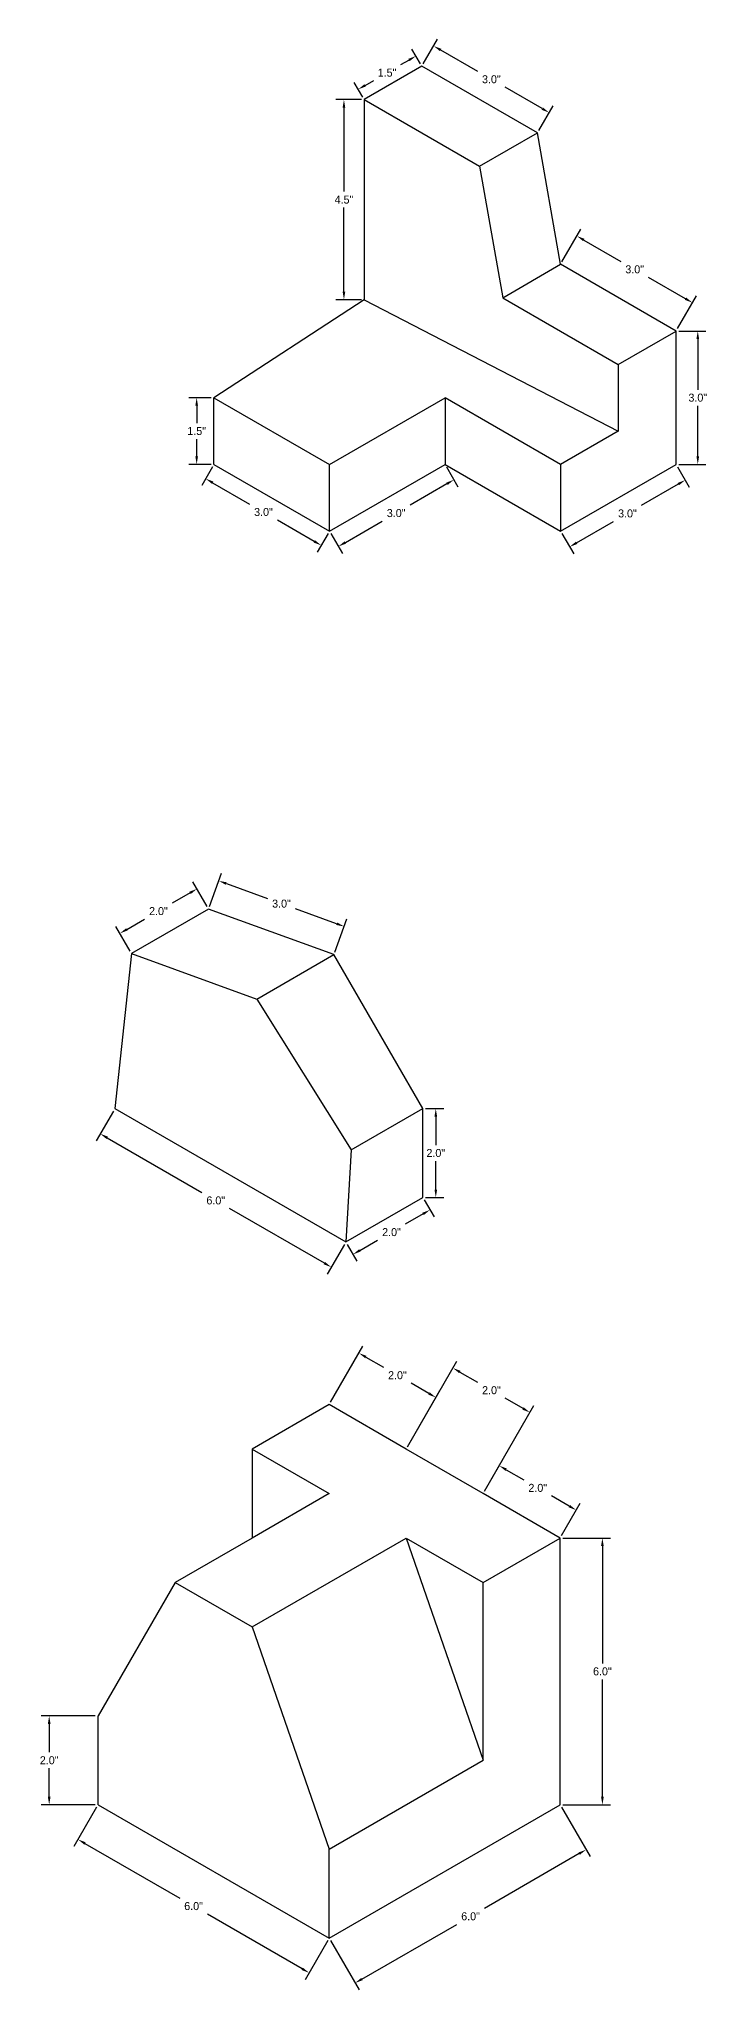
# Model space of a CAD drawing. Header units: inches. Extents: x 34 to 51, y -63 to 50.
# Drawn here: x 35.59 to 50.63, y 6.01 to 49.9 of the extents above; entities that cross this region are included whole.
import ezdxf

# ---------------------------------------------------------------- set-up
doc = ezdxf.new("R2010")
doc.units = ezdxf.units.IN
doc.header["$MEASUREMENT"] = 0
doc.dimstyles.get("Standard").update_dxf_attribs({"dimtxt": 0.18, "dimasz": 0.18, "dimexe": 0.18, "dimexo": 0.0625, "dimgap": 0.09, "dimtad": 0, "dimtih": 1, "dimtoh": 1, "dimdec": 1, "dimzin": 0, "dimdsep": 46, "dimlunit": 3, "dimtxsty": 'Standard', "dimcen": 0.09, "dimadec": 1, "dimazin": 0, "dimtfac": 1, "dimtdec": 1, "dimtofl": 0, "dimtmove": 0, "dimatfit": 3, "dimfxl": 1, "dimtolj": 1, "dimtzin": 0, "dimarcsym": 0})

# ---------------------------------------------------------------- blocks, each defined once
blk = doc.blocks.new('*D1')
at = {"color": 0, "lineweight": -2}
for p, q in [((39.423, 30.387), (39.694, 31.132)), ((39.802, 30.901), (40.727, 30.564)), ((42.282, 29.998), (41.357, 30.335)), ((42.242, 29.361), (42.513, 30.106))]:
    blk.add_line(p, q, dxfattribs=at)
at = {"color": 0}
for points in [[(39.812, 30.929), (39.791, 30.873), (39.632, 30.962)], [(42.293, 30.026), (42.272, 29.97), (42.452, 29.936)]]:
    blk.add_solid(points, dxfattribs=at)
at = {"layer": 'Defpoints', "color": 0}
for p in [(39.402, 30.329), (42.452, 29.936), (42.221, 29.303)]:
    blk.add_point(p, dxfattribs=at)
at = {"color": 0, "insert": (41.042, 30.449), "char_height": 0.18, "attachment_point": 5}
blk.add_mtext('\\A1;3.0"', dxfattribs=at)
blk = doc.blocks.new('*D2')
at = {"color": 0, "lineweight": -2}
for p, q in [((39.371, 30.383), (39.051, 30.937)), ((38.985, 30.691), (38.587, 30.461)), ((37.639, 29.383), (37.319, 29.937)), ((37.565, 29.871), (37.963, 30.101))]:
    blk.add_line(p, q, dxfattribs=at)
at = {"color": 0}
for points in [[(38.97, 30.717), (39, 30.665), (39.141, 30.781)], [(37.55, 29.897), (37.58, 29.845), (37.409, 29.781)]]:
    blk.add_solid(points, dxfattribs=at)
at = {"layer": 'Defpoints', "color": 0}
for p in [(39.141, 30.781), (39.402, 30.329), (37.67, 29.329)]:
    blk.add_point(p, dxfattribs=at)
at = {"color": 0, "insert": (38.275, 30.281), "char_height": 0.18, "attachment_point": 5}
blk.add_mtext('\\A1;2.0"', dxfattribs=at)
blk = doc.blocks.new('*D3')
at = {"color": 0, "lineweight": -2}
for p, q in [((44.283, 25.839), (44.692, 25.839)), ((44.512, 25.659), (44.512, 25.019)), ((44.512, 24.019), (44.512, 24.659)), ((44.283, 23.839), (44.692, 23.839))]:
    blk.add_line(p, q, dxfattribs=at)
at = {"color": 0}
for points in [[(44.482, 25.659), (44.542, 25.659), (44.512, 25.839)], [(44.482, 24.019), (44.542, 24.019), (44.512, 23.839)]]:
    blk.add_solid(points, dxfattribs=at)
at = {"layer": 'Defpoints', "color": 0}
for p in [(44.221, 25.839), (44.221, 23.839), (44.512, 23.839)]:
    blk.add_point(p, dxfattribs=at)
at = {"color": 0, "insert": (44.512, 24.839), "char_height": 0.18, "attachment_point": 5}
blk.add_mtext('\\A1;2.0"', dxfattribs=at)
blk = doc.blocks.new('*D4')
at = {"color": 0, "lineweight": -2}
for p, q in [((44.252, 23.784), (44.472, 23.404)), ((44.226, 23.47), (43.827, 23.24)), ((42.805, 22.65), (43.204, 22.88)), ((42.52, 22.784), (42.74, 22.404))]:
    blk.add_line(p, q, dxfattribs=at)
at = {"color": 0}
for points in [[(44.211, 23.496), (44.241, 23.444), (44.382, 23.56)], [(42.79, 22.676), (42.82, 22.624), (42.65, 22.56)]]:
    blk.add_solid(points, dxfattribs=at)
at = {"layer": 'Defpoints', "color": 0}
for p in [(44.221, 23.839), (44.382, 23.56), (42.489, 22.839)]:
    blk.add_point(p, dxfattribs=at)
at = {"color": 0, "insert": (43.516, 23.06), "char_height": 0.18, "attachment_point": 5}
blk.add_mtext('\\A1;2.0"', dxfattribs=at)
blk = doc.blocks.new('*D5')
at = {"color": 0, "lineweight": -2}
for p, q in [((37.261, 25.784), (36.876, 25.117)), ((37.122, 25.183), (39.253, 23.953)), ((42.006, 22.363), (39.876, 23.593)), ((42.458, 22.784), (42.072, 22.117))]:
    blk.add_line(p, q, dxfattribs=at)
at = {"color": 0}
for points in [[(37.137, 25.209), (37.107, 25.157), (36.966, 25.273)], [(42.021, 22.389), (41.991, 22.337), (42.162, 22.273)]]:
    blk.add_solid(points, dxfattribs=at)
at = {"layer": 'Defpoints', "color": 0}
for p in [(37.293, 25.839), (42.489, 22.839), (42.162, 22.273)]:
    blk.add_point(p, dxfattribs=at)
at = {"color": 0, "insert": (39.564, 23.773), "char_height": 0.18, "attachment_point": 5}
blk.add_mtext('\\A1;6.0"', dxfattribs=at)
blk = doc.blocks.new('*D6')
at = {"color": 0, "lineweight": -2}
for p, q in [((42.144, 19.234), (42.873, 20.497)), ((42.939, 20.251), (43.337, 20.021)), ((43.876, 18.234), (44.605, 19.497)), ((44.359, 19.431), (43.961, 19.661))]:
    blk.add_line(p, q, dxfattribs=at)
at = {"color": 0}
for points in [[(42.954, 20.277), (42.924, 20.225), (42.783, 20.341)], [(44.374, 19.457), (44.344, 19.405), (44.515, 19.341)]]:
    blk.add_solid(points, dxfattribs=at)
at = {"layer": 'Defpoints', "color": 0}
for p in [(44.515, 19.341), (42.113, 19.18), (43.845, 18.18)]:
    blk.add_point(p, dxfattribs=at)
at = {"color": 0, "insert": (43.649, 19.841), "char_height": 0.18, "attachment_point": 5}
blk.add_mtext('\\A1;2.0"', dxfattribs=at)
blk = doc.blocks.new('*D7')
at = {"color": 0, "lineweight": -2}
for p, q in [((43.876, 18.234), (44.988, 20.16)), ((45.054, 19.914), (45.452, 19.684)), ((46.474, 19.094), (46.076, 19.324)), ((45.608, 17.234), (46.72, 19.16))]:
    blk.add_line(p, q, dxfattribs=at)
at = {"color": 0}
for points in [[(45.069, 19.94), (45.039, 19.888), (44.898, 20.004)], [(46.489, 19.12), (46.459, 19.068), (46.63, 19.004)]]:
    blk.add_solid(points, dxfattribs=at)
at = {"layer": 'Defpoints', "color": 0}
for p in [(46.63, 19.004), (43.845, 18.18), (45.577, 17.18)]:
    blk.add_point(p, dxfattribs=at)
at = {"color": 0, "insert": (45.764, 19.504), "char_height": 0.18, "attachment_point": 5}
blk.add_mtext('\\A1;2.0"', dxfattribs=at)
blk = doc.blocks.new('*D8')
at = {"color": 0, "lineweight": -2}
for p, q in [((45.608, 17.234), (46.029, 17.962)), ((46.095, 17.717), (46.493, 17.487)), ((47.515, 16.897), (47.116, 17.127)), ((47.34, 16.234), (47.761, 16.962))]:
    blk.add_line(p, q, dxfattribs=at)
at = {"color": 0}
for points in [[(46.11, 17.743), (46.08, 17.691), (45.939, 17.807)], [(47.53, 16.923), (47.5, 16.871), (47.671, 16.807)]]:
    blk.add_solid(points, dxfattribs=at)
at = {"layer": 'Defpoints', "color": 0}
for p in [(45.577, 17.18), (47.671, 16.807), (47.309, 16.18)]:
    blk.add_point(p, dxfattribs=at)
at = {"color": 0, "insert": (46.805, 17.307), "char_height": 0.18, "attachment_point": 5}
blk.add_mtext('\\A1;2.0"', dxfattribs=at)
blk = doc.blocks.new('*D9')
at = {"color": 0, "lineweight": -2}
for p, q in [((36.854, 12.18), (35.638, 12.18)), ((35.818, 12), (35.818, 11.36)), ((35.818, 10.36), (35.818, 11)), ((36.854, 10.18), (35.638, 10.18))]:
    blk.add_line(p, q, dxfattribs=at)
at = {"color": 0}
for points in [[(35.788, 12), (35.848, 12), (35.818, 12.18)], [(35.788, 10.36), (35.848, 10.36), (35.818, 10.18)]]:
    blk.add_solid(points, dxfattribs=at)
at = {"layer": 'Defpoints', "color": 0}
for p in [(36.917, 12.18), (35.818, 10.18), (36.917, 10.18)]:
    blk.add_point(p, dxfattribs=at)
at = {"color": 0, "insert": (35.818, 11.18), "char_height": 0.18, "attachment_point": 5}
blk.add_mtext('\\A1;2.0"', dxfattribs=at)
blk = doc.blocks.new('*D14')
at = {"color": 0, "lineweight": -2}
for p, q in [((36.885, 10.126), (36.376, 9.244)), ((36.622, 9.31), (38.753, 8.08)), ((41.507, 6.49), (39.376, 7.72)), ((42.082, 7.126), (41.573, 6.244))]:
    blk.add_line(p, q, dxfattribs=at)
at = {"color": 0}
for points in [[(36.637, 9.336), (36.607, 9.284), (36.466, 9.4)], [(41.522, 6.516), (41.492, 6.464), (41.663, 6.4)]]:
    blk.add_solid(points, dxfattribs=at)
at = {"layer": 'Defpoints', "color": 0}
for p in [(36.917, 10.18), (42.113, 7.18), (41.663, 6.4)]:
    blk.add_point(p, dxfattribs=at)
at = {"color": 0, "insert": (39.065, 7.9), "char_height": 0.18, "attachment_point": 5}
blk.add_mtext('\\A1;6.0"', dxfattribs=at)
blk = doc.blocks.new('*D15')
at = {"color": 0, "lineweight": -2}
for p, q in [((47.34, 10.126), (47.982, 9.014)), ((47.736, 9.08), (45.606, 7.85)), ((42.852, 6.26), (44.983, 7.49)), ((42.144, 7.126), (42.786, 6.014))]:
    blk.add_line(p, q, dxfattribs=at)
at = {"color": 0}
for points in [[(47.721, 9.106), (47.751, 9.054), (47.892, 9.17)], [(42.837, 6.286), (42.867, 6.234), (42.696, 6.17)]]:
    blk.add_solid(points, dxfattribs=at)
at = {"layer": 'Defpoints', "color": 0}
for p in [(47.309, 10.18), (47.892, 9.17), (42.113, 7.18)]:
    blk.add_point(p, dxfattribs=at)
at = {"color": 0, "insert": (45.294, 7.67), "char_height": 0.18, "attachment_point": 5}
blk.add_mtext('\\A1;6.0"', dxfattribs=at)
blk = doc.blocks.new('*D16')
at = {"color": 0, "lineweight": -2}
for p, q in [((47.371, 16.18), (48.439, 16.18)), ((48.259, 16), (48.259, 13.36)), ((48.259, 10.36), (48.259, 13)), ((47.371, 10.18), (48.439, 10.18))]:
    blk.add_line(p, q, dxfattribs=at)
at = {"color": 0}
for points in [[(48.229, 16), (48.289, 16), (48.259, 16.18)], [(48.229, 10.36), (48.289, 10.36), (48.259, 10.18)]]:
    blk.add_solid(points, dxfattribs=at)
at = {"layer": 'Defpoints', "color": 0}
for p in [(47.309, 16.18), (47.309, 10.18), (48.259, 10.18)]:
    blk.add_point(p, dxfattribs=at)
at = {"color": 0, "insert": (48.259, 13.18), "char_height": 0.18, "attachment_point": 5}
blk.add_mtext('\\A1;6.0"', dxfattribs=at)
blk = doc.blocks.new('*D18')
at = {"color": 0, "lineweight": -2}
for p, q in [((42.838, 48.535), (42.267, 48.535)), ((42.447, 48.355), (42.447, 46.465)), ((42.447, 44.215), (42.447, 46.105)), ((42.838, 44.035), (42.267, 44.035))]:
    blk.add_line(p, q, dxfattribs=at)
at = {"color": 0}
for points in [[(42.417, 48.355), (42.477, 48.355), (42.447, 48.535)], [(42.417, 44.215), (42.477, 44.215), (42.447, 44.035)]]:
    blk.add_solid(points, dxfattribs=at)
at = {"layer": 'Defpoints', "color": 0}
for p in [(42.9, 48.535), (42.447, 44.035), (42.9, 44.035)]:
    blk.add_point(p, dxfattribs=at)
at = {"color": 0, "insert": (42.447, 46.285), "char_height": 0.18, "attachment_point": 5}
blk.add_mtext('\\A1;4.5"', dxfattribs=at)
blk = doc.blocks.new('*D19')
at = {"color": 0, "lineweight": -2}
for p, q in [((39.461, 41.83), (38.955, 41.83)), ((39.135, 41.65), (39.135, 41.26)), ((39.135, 40.51), (39.135, 40.9)), ((39.461, 40.33), (38.955, 40.33))]:
    blk.add_line(p, q, dxfattribs=at)
at = {"color": 0}
for points in [[(39.105, 41.65), (39.165, 41.65), (39.135, 41.83)], [(39.105, 40.51), (39.165, 40.51), (39.135, 40.33)]]:
    blk.add_solid(points, dxfattribs=at)
at = {"layer": 'Defpoints', "color": 0}
for p in [(39.524, 41.83), (39.135, 40.33), (39.524, 40.33)]:
    blk.add_point(p, dxfattribs=at)
at = {"color": 0, "insert": (39.135, 41.08), "char_height": 0.18, "attachment_point": 5}
blk.add_mtext('\\A1;1.5"', dxfattribs=at)
blk = doc.blocks.new('*D20')
at = {"color": 0, "lineweight": -2}
for p, q in [((39.493, 40.276), (39.248, 39.852)), ((39.494, 39.918), (40.325, 39.438)), ((41.78, 38.598), (40.949, 39.078)), ((42.091, 38.776), (41.846, 38.352))]:
    blk.add_line(p, q, dxfattribs=at)
at = {"color": 0}
for points in [[(39.509, 39.944), (39.479, 39.892), (39.338, 40.008)], [(41.795, 38.624), (41.765, 38.572), (41.936, 38.508)]]:
    blk.add_solid(points, dxfattribs=at)
at = {"layer": 'Defpoints', "color": 0}
for p in [(39.338, 40.008), (39.524, 40.33), (42.122, 38.83)]:
    blk.add_point(p, dxfattribs=at)
at = {"color": 0, "insert": (40.637, 39.258), "char_height": 0.18, "attachment_point": 5}
blk.add_mtext('\\A1;3.0"', dxfattribs=at)
blk = doc.blocks.new('*D21')
at = {"color": 0, "lineweight": -2}
for p, q in [((44.751, 40.276), (45.01, 39.828)), ((44.764, 39.894), (43.933, 39.414)), ((42.153, 38.776), (42.412, 38.328)), ((42.478, 38.574), (43.309, 39.054))]:
    blk.add_line(p, q, dxfattribs=at)
at = {"color": 0}
for points in [[(44.749, 39.92), (44.779, 39.868), (44.92, 39.984)], [(42.463, 38.6), (42.493, 38.548), (42.322, 38.484)]]:
    blk.add_solid(points, dxfattribs=at)
at = {"layer": 'Defpoints', "color": 0}
for p in [(44.72, 40.33), (42.122, 38.83), (42.322, 38.484)]:
    blk.add_point(p, dxfattribs=at)
at = {"color": 0, "insert": (43.621, 39.234), "char_height": 0.18, "attachment_point": 5}
blk.add_mtext('\\A1;3.0"', dxfattribs=at)
blk = doc.blocks.new('*D22')
at = {"color": 0, "lineweight": -2}
for p, q in [((49.947, 40.276), (50.211, 39.82)), ((49.965, 39.886), (49.134, 39.406)), ((47.349, 38.776), (47.613, 38.32)), ((47.679, 38.566), (48.51, 39.046))]:
    blk.add_line(p, q, dxfattribs=at)
at = {"color": 0}
for points in [[(49.95, 39.912), (49.98, 39.86), (50.121, 39.976)], [(47.664, 38.592), (47.694, 38.54), (47.523, 38.476)]]:
    blk.add_solid(points, dxfattribs=at)
at = {"layer": 'Defpoints', "color": 0}
for p in [(49.916, 40.33), (50.121, 39.976), (47.318, 38.83)]:
    blk.add_point(p, dxfattribs=at)
at = {"color": 0, "insert": (48.822, 39.226), "char_height": 0.18, "attachment_point": 5}
blk.add_mtext('\\A1;3.0"', dxfattribs=at)
blk = doc.blocks.new('*D23')
at = {"color": 0, "lineweight": -2}
for p, q in [((49.979, 43.33), (50.584, 43.33)), ((50.404, 43.15), (50.404, 42.01)), ((50.404, 40.51), (50.404, 41.65)), ((49.979, 40.33), (50.584, 40.33))]:
    blk.add_line(p, q, dxfattribs=at)
at = {"color": 0}
for points in [[(50.374, 43.15), (50.434, 43.15), (50.404, 43.33)], [(50.374, 40.51), (50.434, 40.51), (50.404, 40.33)]]:
    blk.add_solid(points, dxfattribs=at)
at = {"layer": 'Defpoints', "color": 0}
for p in [(49.916, 43.33), (49.916, 40.33), (50.404, 40.33)]:
    blk.add_point(p, dxfattribs=at)
at = {"color": 0, "insert": (50.404, 41.83), "char_height": 0.18, "attachment_point": 5}
blk.add_mtext('\\A1;3.0"', dxfattribs=at)
blk = doc.blocks.new('*D24')
at = {"color": 0, "lineweight": -2}
for p, q in [((47.349, 44.884), (47.776, 45.623)), ((47.842, 45.377), (48.673, 44.897)), ((50.128, 44.057), (49.297, 44.537)), ((49.947, 43.384), (50.374, 44.123))]:
    blk.add_line(p, q, dxfattribs=at)
at = {"color": 0}
for points in [[(47.857, 45.403), (47.827, 45.351), (47.686, 45.467)], [(50.143, 44.083), (50.113, 44.031), (50.284, 43.967)]]:
    blk.add_solid(points, dxfattribs=at)
at = {"layer": 'Defpoints', "color": 0}
for p in [(47.318, 44.83), (50.284, 43.967), (49.916, 43.33)]:
    blk.add_point(p, dxfattribs=at)
at = {"color": 0, "insert": (48.985, 44.717), "char_height": 0.18, "attachment_point": 5}
blk.add_mtext('\\A1;3.0"', dxfattribs=at)
blk = doc.blocks.new('*D25')
at = {"color": 0, "lineweight": -2}
for p, q in [((44.23, 49.339), (44.553, 49.898)), ((44.619, 49.652), (45.451, 49.172)), ((46.906, 48.332), (46.074, 48.812)), ((46.828, 47.839), (47.151, 48.398))]:
    blk.add_line(p, q, dxfattribs=at)
at = {"color": 0}
for points in [[(44.634, 49.678), (44.604, 49.626), (44.463, 49.742)], [(46.921, 48.358), (46.891, 48.306), (47.061, 48.242)]]:
    blk.add_solid(points, dxfattribs=at)
at = {"layer": 'Defpoints', "color": 0}
for p in [(44.199, 49.285), (47.061, 48.242), (46.797, 47.785)]:
    blk.add_point(p, dxfattribs=at)
at = {"color": 0, "insert": (45.762, 48.992), "char_height": 0.18, "attachment_point": 5}
blk.add_mtext('\\A1;3.0"', dxfattribs=at)
blk = doc.blocks.new('*D27')
at = {"color": 0, "lineweight": -2}
for p, q in [((44.168, 49.339), (43.976, 49.672)), ((43.91, 49.426), (43.716, 49.314)), ((42.869, 48.589), (42.677, 48.922)), ((42.923, 48.856), (43.116, 48.968))]:
    blk.add_line(p, q, dxfattribs=at)
at = {"color": 0}
for points in [[(43.895, 49.452), (43.925, 49.4), (44.066, 49.516)], [(42.908, 48.882), (42.938, 48.83), (42.767, 48.766)]]:
    blk.add_solid(points, dxfattribs=at)
at = {"layer": 'Defpoints', "color": 0}
for p in [(44.066, 49.516), (44.199, 49.285), (42.9, 48.535)]:
    blk.add_point(p, dxfattribs=at)
at = {"color": 0, "insert": (43.416, 49.141), "char_height": 0.18, "attachment_point": 5}
blk.add_mtext('\\A1;1.5"', dxfattribs=at)

msp = doc.modelspace()

# ---------------------------------------------------------------- linework, layer by layer
for p, q in [((44.199, 49.285), (42.9, 48.535)), ((46.797, 47.785), (44.199, 49.285)), ((42.9, 48.535), (45.498, 47.035)), ((42.9, 48.535), (42.9, 44.035)), ((45.498, 47.035), (46.797, 47.785)), ((47.318, 44.83), (46.797, 47.785)), ((45.498, 47.035), (46.019, 44.08)), ((46.019, 44.08), (47.318, 44.83)), ((49.916, 43.33), (47.318, 44.83)), ((42.9, 44.035), (39.524, 41.83)), ((42.9, 44.035), (48.617, 41.08)), ((46.019, 44.08), (48.617, 42.58)), ((48.617, 42.58), (49.916, 43.33)), ((49.916, 40.33), (49.916, 43.33)), ((48.617, 42.58), (48.617, 41.08)), ((39.524, 40.33), (39.524, 41.83)), ((39.524, 41.83), (42.122, 40.33)), ((42.122, 40.33), (44.72, 41.83)), ((44.72, 41.83), (44.72, 40.33)), ((47.318, 40.33), (44.72, 41.83)), ((48.617, 41.08), (47.318, 40.33)), ((39.524, 40.33), (42.122, 38.83)), ((42.122, 38.83), (42.122, 40.33)), ((42.122, 38.83), (44.72, 40.33)), ((44.72, 40.33), (47.318, 38.83)), ((47.318, 38.83), (49.916, 40.33)), ((47.318, 40.33), (47.318, 38.83)), ((39.402, 30.329), (37.67, 29.329)), ((42.221, 29.303), (39.402, 30.329)), ((37.67, 29.329), (37.293, 25.839)), ((37.67, 29.329), (40.489, 28.303)), ((40.489, 28.303), (42.221, 29.303)), ((44.221, 25.839), (42.221, 29.303)), ((40.489, 28.303), (42.609, 24.91)), ((37.293, 25.839), (42.489, 22.839)), ((42.609, 24.91), (44.221, 25.839)), ((44.221, 23.839), (44.221, 25.839)), ((42.609, 24.91), (42.489, 22.839)), ((42.489, 22.839), (44.221, 23.839)), ((42.113, 19.18), (40.381, 18.18)), ((43.845, 18.18), (42.113, 19.18)), ((40.381, 18.18), (42.113, 17.18)), ((40.381, 18.18), (40.381, 16.18)), ((45.577, 17.18), (43.845, 18.18)), ((42.113, 17.18), (40.381, 16.18)), ((47.309, 16.18), (45.577, 17.18)), ((40.381, 16.18), (38.649, 15.18)), ((40.381, 14.18), (43.845, 16.18)), ((43.845, 16.18), (45.577, 15.18)), ((43.845, 16.18), (45.577, 11.18)), ((45.577, 15.18), (47.309, 16.18)), ((47.309, 10.18), (47.309, 16.18)), ((38.649, 15.18), (36.917, 12.18)), ((38.649, 15.18), (38.649, 15.18)), ((38.649, 15.18), (40.381, 14.18)), ((45.577, 11.18), (45.577, 15.18)), ((40.381, 14.18), (42.113, 9.18)), ((36.917, 10.18), (36.917, 12.18)), ((42.113, 9.18), (45.577, 11.18)), ((36.917, 10.18), (42.113, 7.18)), ((42.113, 7.18), (47.309, 10.18)), ((42.113, 7.18), (42.113, 9.18))]:
    msp.add_line(p, q)

# ---------------------------------------------------------------- dimensions: what is measured, and where the dimension line sits
for p1, p2, distance, picture, middle in [((42.9, 48.535), (44.199, 49.285), 0.267, '*D27', (43.416, 49.141)), ((44.199, 49.285), (46.797, 47.785), 0.528, '*D25', (45.762, 48.992)), ((42.9, 48.535), (42.9, 44.035), -0.453, '*D18', (42.447, 46.285)), ((47.318, 44.83), (49.916, 43.33), 0.735, '*D24', (48.985, 44.717)), ((49.916, 43.33), (49.916, 40.33), 0.488, '*D23', (50.404, 41.83)), ((39.524, 41.83), (39.524, 40.33), -0.389, '*D19', (39.135, 41.08)), ((42.122, 38.83), (39.524, 40.33), 0.372, '*D20', (40.637, 39.258)), ((44.72, 40.33), (42.122, 38.83), 0.4, '*D21', (43.621, 39.234)), ((47.318, 38.83), (49.916, 40.33), -0.409, '*D22', (48.822, 39.226)), ((37.67, 29.329), (39.402, 30.329), 0.522, '*D2', (38.275, 30.281)), ((39.402, 30.329), (42.221, 29.303), 0.674, '*D1', (41.042, 30.449)), ((37.293, 25.839), (42.489, 22.839), -0.653, '*D5', (39.564, 23.773)), ((44.221, 25.839), (44.221, 23.839), 0.291, '*D3', (44.512, 24.839)), ((42.489, 22.839), (44.221, 23.839), -0.321, '*D4', (43.516, 23.06)), ((42.113, 19.18), (43.845, 18.18), 1.34, '*D6', (43.649, 19.841)), ((43.845, 18.18), (45.577, 17.18), 2.107, '*D7', (45.764, 19.504)), ((45.577, 17.18), (47.309, 16.18), 0.723, '*D8', (46.805, 17.307)), ((47.309, 16.18), (47.309, 10.18), 0.95, '*D16', (48.259, 13.18)), ((36.917, 12.18), (36.917, 10.18), -1.098, '*D9', (35.818, 11.18)), ((36.917, 10.18), (42.113, 7.18), -0.9, '*D14', (39.065, 7.9)), ((42.113, 7.18), (47.309, 10.18), -1.167, '*D15', (45.294, 7.67))]:
    dim = msp.add_aligned_dim(p1=p1, p2=p2, distance=distance, dimstyle='Standard')
    dim.commit()
    dim.dimension.update_dxf_attribs({"geometry": picture, "text_midpoint": middle})

doc.saveas('drawing.dxf')
